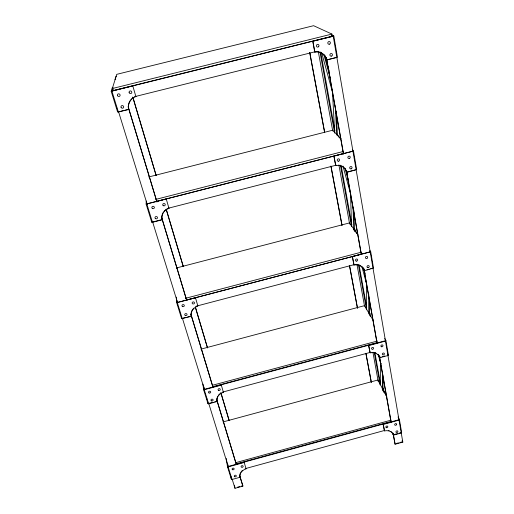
<?xml version="1.0" encoding="UTF-8"?>
<svg xmlns="http://www.w3.org/2000/svg" width="514" height="514" viewBox="0 0 514 514"><rect width="100%" height="100%" fill="white"/><g stroke="black" fill="none" stroke-linecap="round" stroke-linejoin="round"><path stroke-width="0.77" d="M163.863 211.601A10.621 9.959 1.5 0 1 168.952 208.093L168.965 208.324A10.627 9.965 1.5 0 0 162.064 219.831L152.472 222.299L151.752 222.234L151.771 220.917M380.142 384.947L380.694 363.565L378.156 354.274M382.757 374.719L382.3 389.092L383.405 388.79L383.958 391.886M383.226 377.758L382.853 388.944L383.271 391.263M151.752 222.234L146.137 204.09L146.239 201.032M113.074 87.457L112.309 87.65L111.185 91.254L117.635 112.091L128.673 109.488A11.674 11.16 39.7 0 1 135.882 96.536L135.902 96.394A11.668 11.147 39.7 0 0 134.629 96.889M128.673 109.488L128.699 109.334A11.668 11.147 39.7 0 1 133.441 97.538M113.305 89.52L112.971 90.637L332.295 36.224M112.142 90.972L112.707 89.147M112.849 88.177L111.962 91.062L333.233 36.121L332.07 35.575M113.016 90.785L112.315 88.53L116.729 74.35L313.598 25.7L331.928 34.072L332.32 36.372M399.423 419.604L399.025 420.124L383.283 424.429L383.103 424.069L384.472 430.893A8.712 6.862 -23.6 0 1 393.441 435.152L401.235 433.013L401.627 432.486L399.423 419.604L398.016 416.918M384.678 338.54L385.911 340.602L388.378 355.039L387.954 355.527L379.698 357.75A9.226 7.671 -25.9 0 0 370.125 352.803L368.615 345.241L370.125 352.803M368.795 345.562L385.474 341.084L385.911 340.602M370.716 251.744L352.321 256.57L353.998 265.012A9.824 8.629 -30.5 0 1 364.259 270.788L373.498 268.032L370.716 251.744L369.823 250.517M230.49 475.232L230.278 474.653M353.491 151.058L333.856 156.083L335.726 165.572A10.55 9.734 -42.2 0 1 346.783 172.357L356.658 169.575L353.491 151.058L352.431 150.004M333.233 36.288L333.817 36.019L337.447 57.247L326.673 59.932A11.604 10.839 -69.2 0 0 314.709 51.908L312.75 41.242L333.233 36.288L385.455 340.814M116.684 76.245L115.952 76.528L115.007 79.561L115.721 79.381M392.111 432.602A8.706 6.855 -23.6 0 1 393.261 434.786L397.508 433.623M398.922 433.231L401.042 432.647M226.301 458.449L227.471 466.661L231.364 479.234L232.02 479.472L239.974 477.294A8.809 6.958 -13.5 0 1 246.058 468.839L245.988 468.44M237.686 487.124L239.877 486.527M241.336 486.122L242.794 485.724L239.775 475.746M396.339 443.473L398.478 442.888M399.905 442.49L402.051 441.905M232.129 479.093L234.975 488.3L242.859 486.128L242.794 485.724M393.081 433.598L395.093 444.244L402.815 442.117L385.474 341.084M235.354 462.748L391.013 420.163M398.832 419.765L228.075 466.494L227.753 464.258M227.471 466.661L228.126 466.898L244.182 462.504L244.111 462.105L246.058 468.839M245.127 468.672L384.523 430.462M223.018 421.936L377.957 379.987L386.856 396.994M208.581 403.464L213.175 402.231M214.704 401.819L217.004 401.196A9.329 7.794 -11.9 0 1 217.66 396.532M377.636 354.281A9.22 7.671 -25.9 0 1 379.518 357.423L381.015 357.018M382.519 356.62L384.768 356.009M202.959 384.054L203.576 389.535L207.945 403.638L208.626 403.837L217.056 401.562A9.336 7.8 -11.9 0 1 223.397 392.259L223.339 391.899M212.295 385.314L377.404 341.02M212.892 387.036L212.841 386.676L376.929 342.645L377.109 342.96M385.288 340.769L204.219 389.361L203.949 387.016M203.576 389.535L204.257 389.721L221.296 385.153L221.238 384.793L223.397 392.259M222.78 392.053L370.652 352.289M380.694 363.565L381.266 363.411M200.929 349.141L364.458 305.676L373.402 320.704M368.795 313.913L369.958 313.604L370.504 316.663M185.432 298.332L361.329 252.188M370.048 251.918L177.356 302.495L177.246 300.896M176.675 302.669L195.481 297.734L197.89 306.068A9.927 8.796 -8.5 0 0 191.279 316.38L181.609 318.603L176.675 302.669L176.315 297.079M195.995 306.241L355.046 264.408M183.029 318.23L186.017 317.44M187.507 317.048L189.75 316.457M367.002 269.741L369.193 269.169M370.652 268.783L372.843 268.205M176.315 267.993L349.424 222.941L357.847 234.602M355.232 231.268L354.956 229.726L353.722 230.034M152.472 222.048L162.058 219.587A10.621 9.959 1.5 0 1 163.169 212.61M341.514 166.035A10.543 9.727 -42.2 0 1 346.609 172.158L355.238 169.941M155.761 199.406L343.185 151.495M146.863 203.904L352.784 151.244M146.137 204.09L166.247 198.95L168.965 208.324M168.039 208.298L335.822 165.283M148.694 176.977L332.59 130.248L341.039 138.658M118.413 111.898L128.699 109.334M326.673 59.932L336.696 57.433M112.315 88.53L331.928 34.072M111.185 91.254L132.792 85.889L135.882 96.536M135.079 96.561L315.641 51.631M331.838 35.1L333.817 36.019M331.742 35.594L333.053 36.205M314.709 51.908L314.864 52.004A11.616 10.845 -69.1 0 1 326.846 60.042M337.094 134.54L338.109 135.555L337.46 135.722L336.227 111.339M338.199 136.448L340.441 138.684M343.493 153.596L156.731 201.359M354.024 228.434L354.956 229.726M354.05 229.475L357.243 233.902M361.355 254.192L186.582 300.06M364.259 270.788L364.079 270.512A9.817 8.622 -30.5 0 0 359.382 265.205M369.18 312.3L369.958 313.604M387.672 353.812L388.378 355.039M379.518 357.423L379.698 357.75M382.686 387.427L383.405 388.79M382.525 388.308L386.567 396.031M382.705 389.863L384.176 392.67M402.109 440.716L402.815 442.117M391.122 421.872L390.936 421.512L236.183 463.859L236.247 464.258M393.261 434.786L393.441 435.152M116.929 108.293L116.736 107.779M204.54 391.495L204.649 391.385M147.762 207.997L147.582 207.476M383.155 389.914L383.412 390.846M180.652 314.311L180.498 313.797M118.548 111.679L147.242 204.495M152.69 222.138L177.587 302.675M182.566 318.783L204.386 389.349M208.89 403.927L228.332 466.821M111.923 91.196L118.374 112.058M146.856 204.142L152.472 222.299M177.375 302.797L182.303 318.744M204.257 389.721L208.626 403.837M228.126 466.898L232.02 479.472M128.166 106.668L156.706 201.045M161.582 217.159L186.64 300.028M191.047 314.607L212.86 386.74M216.574 399.012L236.292 464.238M128.14 106.816L156.937 202.028M161.582 217.383L186.659 300.311M190.842 314.131L212.905 387.081M216.619 399.365L236.356 464.63M239.839 476.15L242.859 486.128M369.842 315.397L369.984 315.898M132.83 97.107L156.211 175.602M166.298 209.461L183.26 266.406M195.41 307.192L207.553 347.978M220.853 392.612L229.103 420.317M132.792 97.178L156.147 175.563M166.215 209.371L183.157 266.239M195.288 306.961L207.418 347.689M220.93 393.03L229.167 420.69M206.924 399.192L206.654 398.132M324.732 55.101L329.166 71.202M323.826 54.503L330.161 77.511M321.668 52.781L332.481 92.057L334.71 133.023M346.32 170.391L347.162 173.456M345.035 168.258L348.826 182.059M342.954 166.041L350.503 193.547L351.582 226.301M363.475 267.749L365.158 273.911M361.811 266.406L366.456 283.42L366.643 309.505M204.328 390.762L204.135 389.805M116.44 106.777L116.312 106.218M227.965 467.078L227.824 466.378M177.587 304.294L177.471 303.639M309.801 52.576L324.662 132.188M330.99 166.08L342.028 225.203M349.539 265.397L357.487 307.963M366.019 353.683L371.32 382.056M309.672 52.544L324.565 132.271M330.907 166.215L341.964 225.415M349.481 265.674L357.448 308.297M365.852 353.291L371.307 382.5M312.904 41.332L314.864 52.004M334.016 156.269L335.726 165.572M352.495 256.833L353.998 265.012M383.283 424.429L384.472 430.893M319.997 52.171L334.563 132.785M340.422 165.187L351.422 226.038M358.419 264.761L366.559 309.807M374.269 352.488L379.987 384.099M318.25 51.304L332.719 130.974M338.88 164.898L349.629 224.059M356.941 264.292L364.535 306.1M372.984 352.643L378.291 381.831M354.615 231.422L353.773 210.072M320.678 52.004L334.929 131.038M341.2 165.816L351.884 225.087M359.01 264.607L366.707 307.288M374.828 352.334L380.533 383.952M326.454 57.613L343.577 154.071M346.526 170.674L361.406 254.481M363.931 268.713L377.122 343.037M379.371 355.688L391.16 422.103M393.126 433.173L395.093 444.244M326.287 57.517L343.41 153.904M346.352 170.494L361.226 254.244M363.893 269.259L376.948 342.735M379.332 356.17L390.981 421.743M239.974 477.294L239.903 476.889A8.802 6.958 -13.5 0 1 240.584 472.694M234.506 485.21L234.975 488.3M230.914 476.17L231.364 479.234M217.004 401.196L217.056 401.562M207.701 401.556L207.945 403.638M191.279 316.38L191.247 316.065A9.92 8.789 -8.5 0 1 193.836 308.13M181.506 317.209L181.609 318.603M335.263 106.012L336.76 135.079M353.047 207.065L353.696 229.244M368.744 294.137L368.789 313.122M369.36 299.514L369.373 313.758M335.558 165.373A10.543 9.727 -42.2 0 1 336.792 165.212M339.227 165.335A10.543 9.727 -42.2 0 1 340.396 165.611M193.013 303.973A1.169 1.047 -7.2 0 1 192.358 302.38A1.169 1.047 -7.2 0 1 194.273 302.335A1.169 1.047 -7.2 0 1 193.617 303.96M369.951 352.482A9.22 7.671 -25.9 0 1 371.031 352.308M373.164 352.315A9.22 7.671 -25.9 0 1 376.068 353.182M383.245 354.891A1.079 0.899 -27.2 0 1 382.422 353.671A1.079 0.899 -27.2 0 1 384.112 353.214A1.079 0.899 -27.2 0 1 383.778 354.75M372.746 349.257A1.086 0.912 -26.7 0 1 371.571 348.222A1.086 0.912 -26.7 0 1 373.273 347.554A1.086 0.912 -26.7 0 1 373.01 349.154M353.825 264.742A9.817 8.622 -30.5 0 1 357.249 264.633M366.977 258.362A1.156 1.022 -33.1 0 1 365.403 257.553A1.156 1.022 -33.1 0 1 367.009 256.441A1.156 1.022 -33.1 0 1 367.227 258.189M388.282 430.462A8.706 6.855 -23.6 0 1 389.194 430.706M390.82 431.484A8.706 6.855 -23.6 0 1 391.514 432.004M396.551 432.512A1.022 0.803 -24.6 0 1 396.185 431.246A1.022 0.803 -24.6 0 1 397.791 431.162A1.022 0.803 -24.6 0 1 397.059 432.486M395.542 425.296A1.028 0.81 -24.7 0 1 394.688 424.416A1.028 0.81 -24.7 0 1 395.941 423.594A1.028 0.81 -24.7 0 1 396.577 424.615M396.448 424.827A1.028 0.81 -24.7 0 1 396.05 425.155M241.085 471.903A8.802 6.958 -13.5 0 1 242.396 470.464M234.538 476.671A1.034 0.816 -12.6 0 1 234.956 475.289A1.034 0.816 -12.6 0 1 236.299 476.054A1.034 0.816 -12.6 0 1 234.744 476.786M241.831 467.322A1.034 0.822 -13.1 0 1 241.297 466.069A1.034 0.822 -13.1 0 1 242.981 465.973A1.034 0.822 -13.1 0 1 242.357 467.29M218.174 395.658A9.329 7.794 -11.9 0 1 220.384 393.403M351.062 168.862A1.24 1.137 -44.6 0 0 351.782 166.877A1.24 1.137 -44.6 0 0 349.751 167.397A1.24 1.137 -44.6 0 0 351.062 168.862M338.63 161.19A1.246 1.156 -45.4 0 0 339.343 159.186A1.246 1.156 -45.4 0 0 337.293 159.706A1.246 1.156 -45.4 0 0 338.63 161.19M349.25 158.466A1.246 1.15 -46.5 0 0 349.97 156.462A1.246 1.15 -46.5 0 0 347.927 156.982A1.246 1.15 -46.5 0 0 349.25 158.466M121.047 107.22A1.381 1.304 38.7 0 0 123.328 107.856A1.381 1.304 38.7 0 0 122.64 105.614A1.381 1.304 38.7 0 0 121.047 107.22M129.142 92.584A1.388 1.317 43.8 0 0 131.43 93.24A1.388 1.317 43.8 0 0 130.749 90.965A1.388 1.317 43.8 0 0 129.142 92.584M117.449 95.488A1.394 1.317 41.9 0 0 119.749 96.144A1.394 1.317 41.9 0 0 119.055 93.869A1.394 1.317 41.9 0 0 117.449 95.488M185.303 315.506A1.163 1.034 -6.4 0 0 187.051 314.568A1.163 1.034 -6.4 0 0 185.303 313.713A1.163 1.034 -6.4 0 0 185.303 315.506M182.56 306.55A1.176 1.047 -5.8 0 0 184.314 305.599A1.176 1.047 -5.8 0 0 182.554 304.738A1.176 1.047 -5.8 0 0 182.56 306.55M331.716 56.039A1.369 1.266 -69 0 0 331.896 53.694A1.369 1.266 -69 0 0 329.898 54.805A1.369 1.266 -69 0 0 331.716 56.039M318.532 46.735A1.381 1.279 -72.4 0 0 318.115 44.422A1.381 1.279 -72.4 0 0 316.425 46.054A1.381 1.279 -72.4 0 0 318.532 46.735M329.641 44.114A1.381 1.279 -71.3 0 0 329.821 41.737A1.381 1.279 -71.3 0 0 327.803 42.861A1.381 1.279 -71.3 0 0 329.641 44.114M381.561 346.764A1.086 0.906 -27.5 0 0 382.981 345.562A1.086 0.906 -27.5 0 0 381.285 345.19A1.086 0.906 -27.5 0 0 381.561 346.764M368.005 267.653A1.15 1.009 -32.4 0 0 369.136 266.059A1.15 1.009 -32.4 0 0 367.214 266.091A1.15 1.009 -32.4 0 0 368.005 267.653M356.459 261.125A1.156 1.022 -32 0 0 357.59 259.519A1.156 1.022 -32 0 0 355.656 259.544A1.156 1.022 -32 0 0 356.459 261.125M386.457 427.699A1.028 0.81 -24.1 0 0 387.807 426.594A1.028 0.81 -24.1 0 0 386.207 426.299A1.028 0.81 -24.1 0 0 386.457 427.699M155.369 218.521A1.253 1.169 5.1 0 0 157.451 217.987A1.253 1.169 5.1 0 0 155.89 216.561A1.253 1.169 5.1 0 0 155.369 218.521M163.118 205.529A1.253 1.182 5.3 0 0 165.206 204.996A1.253 1.182 5.3 0 0 163.651 203.55A1.253 1.182 5.3 0 0 163.118 205.529M152.24 208.318A1.259 1.182 7.3 0 0 154.335 207.784A1.259 1.182 7.3 0 0 152.767 206.339A1.259 1.182 7.3 0 0 152.24 208.318M232.579 469.719A1.041 0.829 -12.4 0 0 234.146 468.903A1.041 0.829 -12.4 0 0 232.624 468.273A1.041 0.829 -12.4 0 0 232.579 469.719M211.479 400.894A1.092 0.912 -10.5 0 0 213.13 400.027A1.092 0.912 -10.5 0 0 211.505 399.301A1.092 0.912 -10.5 0 0 211.479 400.894M218.604 390.396A1.099 0.925 -11.2 0 0 220.255 389.522A1.099 0.925 -11.2 0 0 218.636 388.783A1.099 0.925 -11.2 0 0 218.604 390.396M209.05 392.966A1.099 0.925 -10.3 0 0 210.708 392.092A1.099 0.925 -10.3 0 0 209.069 391.353A1.099 0.925 -10.3 0 0 209.05 392.966"/></g></svg>
